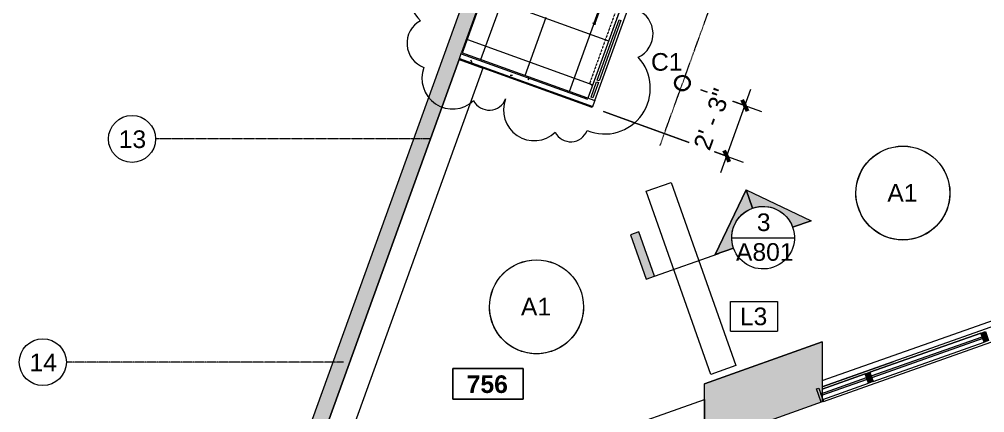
# Model space of a CAD drawing. Header units: inches. Extents: x -2332 to 1043, y -456 to 2193.
# Drawn here: x -2331.7 to -1839.1, y 104.2 to 305.1 of the extents above; entities that cross this region are included whole.
import ezdxf

# ---------------------------------------------------------------- set-up
doc = ezdxf.new("R2010")
doc.units = ezdxf.units.IN
doc.header["$MEASUREMENT"] = 0
for name, pattern in [('Center 1_4_', [0.53125, 0.25, -0.09375, 0.09375, -0.09375]), ('Dash 1_16_', [0.125, 0.0625, -0.0625]), ('Grid Line 1_2_', [0.875, 0.5, -0.125, 0.125, -0.125])]:
    doc.linetypes.add(name, pattern=pattern)
for name, color, linetype, lineweight in [('5033_00_7th-9th Floors_Updated_dwg', 8, 'Continuous', 9), ('A-ANNO-DIMS', 211, 'Continuous', 9), ('A-ANNO-DIMS-96', 211, 'Continuous', 9), ('A-ANNO-KEYN', 231, 'Continuous', 9), ('A-AREA-IDEN', 2, 'Continuous', 9), ('A-CLNG', 13, 'Continuous', 13), ('A-CLNG-PATT', 13, 'Continuous', 13), ('A-COLS', 52, 'Continuous', 13), ('A-DETL-CNTR', 5, 'Center 1_4_', 9), ('A-DETL-GENF', 92, 'Continuous', 9), ('A-DOOR', 31, 'Continuous', 13), ('A-GLAZ-CURT', 52, 'Continuous', 13), ('A-GLAZ-CWMG', 51, 'Continuous', 13), ('A-Shell', 7, 'Continuous', 9), ('A-WALL', 113, 'Continuous', 13), ('A-WALL-PATT', 111, 'Continuous', 13), ('COLUMN', 7, 'Continuous', 9), ('E-LITE-EQPM', 33, 'Continuous', 9), ('E-LITE-EQPM-IDEN', 33, 'Continuous', 9), ('G-ANNO-REVC', 71, 'Continuous', 9), ('G-ANNO-SYMB', 111, 'Continuous', 9), ('GLAZ EXIST2', 7, 'Continuous', 9), ('I-WALL', 2, 'Continuous', 13), ('Q-CASE', 31, 'Continuous', 9), ('S-GRID', 1, 'Continuous', 9), ('S-GRID-IDEN', 1, 'Continuous', 9)]:
    doc.layers.add(name, color=color, linetype=linetype, lineweight=lineweight)
doc.styles.add('Arial', font='arial.ttf', dxfattribs={"height": 9})
doc.styles.add('Swis721 Lt BT_2', font='swissl.ttf', dxfattribs={"height": 9})
doc.styles.add('Swis721 Lt BT_B', font='', dxfattribs={"height": 9})
doc.styles.get('Swis721 Lt BT_B').set_extended_font_data('Swis721 Lt BT', bold=True)
doc.dimstyles.new('OTJ_-_3_32__Linear_-1__precision', dxfattribs={"dimscale": 12, "dimtxt": 9.497835, "dimasz": 0.375, "dimexe": 0.75, "dimexo": 0.5, "dimgap": 0.5, "dimtad": 1, "dimdec": 0, "dimzin": 3, "dimdsep": 46, "dimlunit": 4, "dimtxsty": 'Swis721 Lt BT_2', "dimblk1": 'OBLIQUE', "dimblk2": 'OBLIQUE', "dimsah": 1, "dimcen": 0.09, "dimdle": 0.75, "dimazin": 0, "dimtfac": 1, "dimtdec": 4, "dimtix": 1, "dimtmove": 0, "dimatfit": 3, "dimfxl": 1, "dimtvp": 1, "dimtfill": 1, "dimfrac": 2, "dimtolj": 1, "dimtzin": 0, "dimarcsym": 2})
pattern_1 = [(0, (0, 0), (30.72, 7.68), [1.267, -21.773, 1.267, -21.773, -122.88]), (0, (0, 0), (30.72, 7.68), [-46.08, 1.267, -44.813, 1.267, -21.773, -53.76]), (0, (0, 0), (30.72, 7.68), [-115.2, 1.267, -14.093, 1.267, -37.133]), (120, (11.52, 3.84), (-22.011075, 22.7643), [1.267, -21.773, 1.267, -21.773, -122.88]), (120, (11.52, 3.84), (-22.011075, 22.7643), [-46.08, 1.267, -44.813, 1.267, -21.773, -53.76]), (120, (11.52, 3.84), (-22.011075, 22.7643), [-115.2, 1.267, -14.093, 1.267, -37.133]), (240, (15.36, 19.2), (-8.708925, -30.4443), [1.267, -21.773, 1.267, -21.773, -122.88]), (240, (15.36, 19.2), (-8.708925, -30.4443), [-46.08, 1.267, -44.813, 1.267, -21.773, -53.76]), (240, (15.36, 19.2), (-8.708925, -30.4443), [-115.2, 1.267, -14.093, 1.267, -37.133])]

# ---------------------------------------------------------------- blocks, each defined once
blk = doc.blocks.new('5033_00_7th-9th Floors_Updated_dwg-8585573-7TH FLOOR REFLECTED CEILING PLAN')
at = {"layer": 'A-Shell'}
h = blk.add_hatch(color=256, dxfattribs=at)
h.paths.add_polyline_path([(-2160.58, -154.84), (-1982.09, -91.59), (-1982.09, -91.52), (-2160.7, -154.8)], flags=0)
h.paths.add_polyline_path([(-2185.08, -146.11), (-2203.04, -139.22), (-2203.2, -139.65), (-2185.72, -145.88)], flags=0)
h.paths.add_polyline_path([(-2105.55, 107.92), (-2077.03, 187), (-2068.64, 210.29), (-2069.06, 210.44), (-2106.02, 108.09)], flags=0)
h.paths.add_polyline_path([(-2067.37, 213.82), (-2030.37, 316.54), (-2030.71, 316.66), (-2067.79, 213.97)], flags=0)
h.paths.add_polyline_path([(-2029.1, 320.06), (-1992.21, 422.47), (-1992.47, 422.56), (-2029.43, 320.18)], flags=0)
h.paths.add_polyline_path([(-1991.06, 426.04), (-1935.69, 579.4), (-1935.82, 579.44), (-1991.2, 426.09)], flags=0)
h.paths.add_polyline_path([(-1934.42, 582.92), (-1892.13, 700.46), (-1934.55, 582.97)], flags=0)
at = {"layer": 'COLUMN'}
for p, q in [((-1922.03, -39.68), (-1982.06, -61.07)), ((-1982.06, -61.07), (-1922.03, -39.68))]:
    blk.add_line(p, q, dxfattribs=at)
at = {"layer": 'GLAZ EXIST2'}
for p, q in [((-1922.03, -59.38), (-1634.06, 41.89)), ((-1922.03, -62.56), (-1885.41, -49.68)), ((-1919.79, -61.86), (-1919.82, -61.77))]:
    blk.add_line(p, q, dxfattribs=at)
blk = doc.blocks.new('Columns 1 - Columns 1-7118049-7TH FLOOR REFLECTED CEILING PLAN')
at = {"layer": 'A-COLS', "lineweight": 9}
h = blk.add_hatch(color=7, dxfattribs=at)
h.paths.add_polyline_path([(862, -405.11), (861.98, -372.97), (801.98, -351.58), (801.98, -383.71), (861.95, -405.09)], flags=0)
h.paths.add_polyline_path([(992.59, -377), (1004.95, -376.98), (1004.95, -365), (986.95, -365), (986.95, -377), (991.45, -377)], flags=0)
h.paths.add_polyline_path([(514, -281.76), (514, -249.63), (453.98, -228.24), (453.98, -260.37), (513.95, -281.74)], flags=0)
h.paths.add_polyline_path([(166, -158.41), (166, -126.28), (105.98, -104.89), (105.98, -137.02), (165.95, -158.39)], flags=0)
h.paths.add_polyline_path([(-182, -35.06), (-182, -2.93), (-242.02, 18.46), (-242.02, -13.67), (-182.05, -35.04)], flags=0)
h.paths.add_polyline_path([(-1982.09, 88.27), (-1922.03, 109.69), (-1922.03, 140.32), (-1982.09, 118.92), (-1982.06, 97), (-1976.88, 98.83), (-1974.21, 91.29), (-1982.09, 88.5), (-1982.09, 88.41)], flags=0)
h.paths.add_polyline_path([(-530, 88.28), (-530, 120.42), (-590.02, 141.81), (-590.02, 109.68), (-530.05, 88.3)], flags=0)
h.paths.add_polyline_path([(829.27, 109), (843.95, 109.02), (843.91, 133), (819.95, 133), (819.95, 109), (828.45, 109)], flags=0)
h.paths.add_polyline_path([(991.45, 115), (1004.95, 115.02), (1004.95, 127), (986.95, 127), (986.95, 115), (990.95, 115)], flags=0)
h.paths.add_polyline_path([(-1634.06, 211.7), (-1574.03, 233.05), (-1574.03, 264.36), (-1634.06, 242.96), (-1634.06, 211.72)], flags=0)
h.paths.add_polyline_path([(-878.47, 211.8), (-878.47, 243.93), (-938.5, 265.32), (-938.5, 233.19), (-878.52, 211.82)], flags=0)
h.paths.add_polyline_path([(483.3, 232), (495.95, 232), (495.95, 256), (472.03, 256), (472.03, 232), (482.96, 232)], flags=0)
h.paths.add_polyline_path([(-1286.05, 334.98), (-1268.05, 341.39), (-1268.05, 345.6), (-1256.05, 349.87), (-1244.05, 345.6), (-1244.05, 341.38), (-1226.05, 335.02), (-1226.06, 367), (-1256.05, 377.69), (-1286.05, 367), (-1286.05, 335.02)], flags=0)
h.paths.add_polyline_path([(-2021.16, 351.64), (-2013.01, 374.21), (-2035.58, 382.36), (-2043.73, 359.79), (-2023.91, 352.63)], flags=0)
h.paths.add_polyline_path([(-208.32, 478), (-200.03, 478), (-200.03, 502), (-219.79, 502), (-224.03, 490.27), (-224.03, 478), (-210.67, 478)], flags=0)
h.paths.add_polyline_path([(-224.03, 501.32), (-223.78, 502), (-224.03, 502)], flags=0)
h.paths.add_polyline_path([(-559.03, 601), (-548.03, 601), (-548.03, 625), (-569.15, 625), (-572.03, 617.05), (-572.03, 601)], flags=0)
h.paths.add_polyline_path([(472.2, 601), (496.2, 601), (496.2, 625), (472.2, 625)], flags=0)
h.paths.add_polyline_path([(831.97, 601.06), (843.95, 601.08), (843.91, 625.06), (819.95, 625.06), (819.95, 601.06), (831.95, 601.06)], flags=0)
h.paths.add_polyline_path([(993.74, 607.06), (1004.95, 607.08), (1004.95, 619.06), (986.95, 619.06), (986.95, 607.06), (991.45, 607.06)], flags=0)
h.paths.add_polyline_path([(-1887.92, 720.64), (-1879.77, 743.21), (-1902.34, 751.36), (-1910.49, 728.79), (-1893.62, 722.69)], flags=0)
h.paths.add_polyline_path([(-903.4, 724), (-896.03, 724), (-896.03, 748), (-920.67, 748), (-920.67, 724), (-910.74, 724)], flags=0)
h.paths.add_polyline_path([(-1610.23, 724), (-1592.03, 724), (-1592.03, 748), (-1616.03, 748), (-1616.03, 724), (-1612.44, 724)], flags=0)
h.paths.add_polyline_path([(-1843.5, 843.64), (-1835.35, 866.21), (-1857.93, 874.36), (-1866.08, 851.79), (-1845.52, 844.36)], flags=0)
h.paths.add_polyline_path([(490.72, 847), (496.2, 847), (496.2, 871), (472.2, 871), (472.2, 847), (477.69, 847)], flags=0)
h.paths.add_polyline_path([(-1612.44, 847), (-1574.05, 847.02), (-1574.06, 871), (-1616.19, 871), (-1616.19, 847)], flags=0)
h.paths.add_polyline_path([(-1243.86, 847.03), (-1243.86, 871), (-1268.03, 871), (-1268.03, 847.03)], flags=0)
h.paths.add_polyline_path([(841.98, 1093), (843.95, 1093.02), (843.91, 1117), (819.95, 1117), (819.95, 1093), (835.45, 1093)], flags=0)
h.paths.add_polyline_path([(495.42, 1093), (495.95, 1093), (495.95, 1117), (471.83, 1117), (471.83, 1093), (495.41, 1093)], flags=0)
h.paths.add_polyline_path([(-1616.3, 1093.21), (-1592.35, 1093.21), (-1592.35, 1117.25), (-1616.3, 1117.25), (-1616.3, 1095.67)], flags=0)
h.paths.add_polyline_path([(-1268.29, 1093.21), (-1244.3, 1093.21), (-1244.3, 1117.25), (-1268.29, 1117.25)], flags=0)
h.paths.add_polyline_path([(991.33, 1099), (1004.95, 1099.02), (1004.95, 1111), (986.95, 1111), (986.95, 1099), (991.2, 1099)], flags=0)
h.paths.add_polyline_path([(-1268.22, 1339.25), (-1244.3, 1339.25), (-1244.3, 1363.25), (-1268.3, 1363.25), (-1268.3, 1339.25)], flags=0)
h.paths.add_polyline_path([(-1616.3, 1339.25), (-1592.3, 1339.25), (-1592.3, 1363.25), (-1616.3, 1363.25), (-1616.3, 1341.67)], flags=0)
h.paths.add_polyline_path([(484, 1462.86), (495.95, 1462.86), (495.95, 1486.86), (471.95, 1486.86), (471.95, 1462.86), (483.85, 1462.86)], flags=0)
h.paths.add_polyline_path([(801.95, 1567), (861.95, 1588.4), (861.95, 1619.14), (850.07, 1619.14), (850, 1619.04), (849.95, 1619.16), (849.95, 1622.86), (801.95, 1605.75), (801.95, 1567.02)], flags=0)
h.paths.add_polyline_path([(-1607.55, 1585.02), (-1592.05, 1585.02), (-1592.05, 1609.02), (-1616.05, 1609.02), (-1616.05, 1585.02)], flags=0)
h.paths.add_polyline_path([(-1256.44, 1585.27), (-1244.3, 1585.27), (-1244.3, 1609.27), (-1268.3, 1609.27), (-1268.3, 1585.27), (-1256.86, 1585.27)], flags=0)
h.paths.add_polyline_path([(-1654.55, 1731.02), (-1654.55, 1776.02), (-1678.05, 1776.02), (-1678.05, 1772.52), (-1658.05, 1772.52), (-1658.05, 1734.52), (-1678.05, 1734.52), (-1678.05, 1731.02), (-1658.05, 1731.02)], flags=0)
h.paths.add_polyline_path([(122.95, 1827.02), (148.95, 1827.02), (148.95, 1853.02), (122.95, 1853.02), (122.95, 1829.42)], flags=0)
h.paths.add_polyline_path([(496.95, 1827.02), (496.95, 1853.02), (470.95, 1853.02), (470.95, 1827.02)], flags=0)
h.paths.add_polyline_path([(-921.05, 1827.02), (-895.05, 1827.02), (-895.05, 1853.02), (-921.05, 1853.02), (-921.05, 1829.42)], flags=0)
h.paths.add_polyline_path([(-572.04, 1827.02), (-547.04, 1827.02), (-547.04, 1853.02), (-573.04, 1853.02), (-573.04, 1827.02)], flags=0)
h.paths.add_polyline_path([(-199.03, 1827.04), (-199.03, 1853.03), (-225.05, 1853.03), (-225.05, 1827.04), (-200.04, 1827.04)], flags=0)
h.paths.add_polyline_path([(-1592.3, 1828.27), (-1592.3, 1852.27), (-1600.05, 1852.27), (-1600.05, 2104.82), (-1574.05, 2104.82), (-1574.05, 2138.82), (-1608.05, 2138.82), (-1608.05, 1852.27), (-1616.3, 1852.27), (-1616.3, 1828.27)], flags=0)
h.paths.add_polyline_path([(-1244.3, 1828.27), (-1244.3, 1852.27), (-1268.3, 1852.27), (-1268.3, 1828.27)], flags=0)
h.paths.add_polyline_path([(-1678.05, 1836.02), (-1620.8, 1836.02), (-1620.8, 1844.02), (-1678.05, 1844.02)], flags=0)
h.paths.add_polyline_path([(831.95, 2100.07), (861.95, 2100.07), (861.95, 2138.82), (801.95, 2138.82), (801.95, 2110.02), (831.95, 2110.02), (831.95, 2104.31)], flags=0)
h.paths.add_polyline_path([(-878.05, 2104.79), (-878.05, 2138.82), (-938.13, 2138.82), (-938.13, 2104.79)], flags=0)
h.paths.add_polyline_path([(-1286.03, 2104.81), (-1225.94, 2104.81), (-1225.94, 2138.82), (-1286.03, 2138.82)], flags=0)
h.paths.add_polyline_path([(454.05, 2104.82), (513.95, 2104.82), (513.95, 2138.82), (454.05, 2138.82)], flags=0)
h.paths.add_polyline_path([(-181.82, 2104.82), (-181.82, 2138.82), (-242.05, 2138.82), (-242.05, 2104.82)], flags=0)
h.paths.add_polyline_path([(-590.05, 2104.82), (-530.05, 2104.82), (-530.05, 2138.82), (-590.05, 2138.82)], flags=0)
h.paths.add_polyline_path([(165.96, 2104.82), (165.96, 2138.82), (105.95, 2138.82), (105.95, 2104.82)], flags=0)
at = {"layer": 'A-COLS', "color": 8, "lineweight": 20}
for p, q in [((-1982.09, 118.92), (-1922.03, 140.32)), ((-1922.03, 140.32), (-1922.03, 109.67)), ((-1982.09, 88.27), (-1982.09, 118.92)), ((-1922.03, 109.67), (-1982.09, 88.27))]:
    blk.add_line(p, q, dxfattribs=at)
blk = doc.blocks.new('System Panel - Glazed-7504737-7TH FLOOR REFLECTED CEILING PLAN')
at = {"layer": 'A-GLAZ-CURT', "lineweight": 9}
blk.add_hatch(color=7, dxfattribs=at).paths.add_polyline_path([(-12.05, -0.5), (12.37, -0.5), (12.37, 0.5), (-11.7, 0.5)], flags=0)
at = {"layer": 'A-GLAZ-CURT', "color": 8, "lineweight": 20}
for p, q in [((-12.38, -0.5), (-12.38, 0.5)), ((-12.38, 0.5), (12.37, 0.5)), ((12.37, 0.5), (12.37, -0.5)), ((12.37, -0.5), (-12.38, -0.5))]:
    blk.add_line(p, q, dxfattribs=at)
blk = doc.blocks.new('System Panel - Glazed-7504742-7TH FLOOR REFLECTED CEILING PLAN')
at = {"layer": 'A-GLAZ-CURT', "lineweight": 9}
blk.add_hatch(color=7, dxfattribs=at).paths.add_polyline_path([(-30.01, -0.5), (30.01, -0.5), (30.01, 0.5), (-30.01, 0.5)], flags=0)
at = {"layer": 'A-GLAZ-CURT', "color": 8, "lineweight": 20}
for p, q in [((-30.01, -0.5), (-30.01, 0.5)), ((-30.01, 0.5), (30.01, 0.5)), ((30.01, 0.5), (30.01, -0.5)), ((30.01, -0.5), (-30.01, -0.5))]:
    blk.add_line(p, q, dxfattribs=at)
blk = doc.blocks.new('Rectangular Mullion - 2_5_ x 5_ rectangular-7344731-7TH FLOOR REFLECTED CEILING PLAN')
at = {"layer": 'A-GLAZ-CWMG', "lineweight": 9}
blk.add_hatch(color=7, dxfattribs=at).paths.add_polyline_path([(-1.25, -0.5), (-1.25, 2.5), (1.25, 2.5), (1.25, -2.5), (-1.25, -2.5)], flags=0)
at = {"layer": 'A-GLAZ-CWMG', "color": 8, "lineweight": 20}
for p, q in [((1.25, 2.5), (-1.25, 2.5)), ((-1.25, 2.5), (-1.25, -2.5)), ((1.25, -2.5), (1.25, 2.5)), ((-1.25, -2.5), (1.25, -2.5))]:
    blk.add_line(p, q, dxfattribs=at)
blk = doc.blocks.new('Rectangular Mullion - 2_5_ x 5_ rectangular-7504713-7TH FLOOR REFLECTED CEILING PLAN')
at = {"layer": 'A-GLAZ-CWMG', "lineweight": 9}
for p, q in [((-1922.03, 116.17), (-1900.01, 123.97)), ((-1921.67, 110.99), (-1898.34, 119.26))]:
    blk.add_line(p, q, dxfattribs=at)
blk = doc.blocks.new('Rectangular Mullion - 2_5_ x 5_ rectangular-7504714-7TH FLOOR REFLECTED CEILING PLAN')
at = {"layer": 'A-GLAZ-CWMG', "lineweight": 9}
for p, q in [((-1897.65, 124.81), (-1841.09, 144.85)), ((-1895.99, 120.09), (-1839.42, 140.14))]:
    blk.add_line(p, q, dxfattribs=at)
blk = doc.blocks.new('System Panel - Glazed-9756434-7TH FLOOR REFLECTED CEILING PLAN')
at = {"layer": 'A-GLAZ-CURT'}
for p, q in [((-4.16, -0.5), (-4.16, 0.5)), ((-4.16, 0.5), (4.16, 0.5)), ((4.16, 0.5), (4.16, -0.5)), ((4.16, -0.5), (-4.16, -0.5))]:
    blk.add_line(p, q, dxfattribs=at)
blk = doc.blocks.new('ROUND LIGHT - Type A_ATL3 Pendant - 48_-7968584-7TH FLOOR REFLECTED CEILING PLAN')
at = {"layer": 'E-LITE-EQPM'}
for centre, radius, start, end in [((-0.02, -0.01), 24, 360, 180), ((0, -0.01), 24, 360, 180), ((0, -0.01), 23.95, 0, 180), ((-0.02, -0.01), 24, 180, 360), ((0, -0.01), 24, 180, 360), ((0, -0.01), 23.95, 180, 360)]:
    blk.add_arc(centre, radius, start, end, dxfattribs=at)
blk = doc.blocks.new('Barn Door - Glass Door - D13 - DEMOUNTABLE SLIDER-40_ x 96_-8564952-7TH FLOOR REFLECTED CEILING PLAN')
at = {"layer": 'A-DETL-GENF'}
for p, q in [((17.91, -11.5), (17.91, -12)), ((17.91, -11.5), (23.91, -11.5)), ((17.91, -12), (23.91, -12)), ((24.62, -11.75), (23.91, -11.04)), ((23.91, -11.04), (23.91, -11.5)), ((24.62, -11.75), (23.91, -12.46)), ((23.91, -12.46), (23.91, -12))]:
    blk.add_line(p, q, dxfattribs=at)
at = {"layer": 'A-DOOR', "linetype": 'Dash 1_16_', "lineweight": 9}
for p, q in [((-18, -1.87), (54, -1.87)), ((-18, -3.62), (-18, -1.87)), ((-18, -3.62), (54, -3.62)), ((54, -3.62), (54, -1.87))]:
    blk.add_line(p, q, dxfattribs=at)
blk = doc.blocks.new('Ceilings 44 - Ceilings 38-8427029-7TH FLOOR REFLECTED CEILING PLAN')
at = {"layer": 'A-CLNG'}
for p, q in [((578.05, 955.99), (578.05, 1055.22)), ((578.05, 1055.22), (591.61, 1055.22)), ((591.61, 1055.22), (591.61, 955.99)), ((591.61, 955.99), (578.05, 955.99))]:
    blk.add_line(p, q, dxfattribs=at)
blk = doc.blocks.new('System Panel - Glazed-8777618-7TH FLOOR REFLECTED CEILING PLAN')
at = {"layer": 'A-GLAZ-CURT'}
for p, q in [((-53.66, -0.5), (-53.66, 0.5)), ((-53.66, 0.5), (-20.97, 0.5)), ((-20.97, 0.5), (-20.97, -0.5)), ((15.03, -0.5), (15.03, 0.5)), ((15.03, 0.5), (53.66, 0.5)), ((53.66, 0.5), (53.66, -0.5)), ((-20.97, -0.5), (-53.66, -0.5)), ((53.66, -0.5), (15.03, -0.5))]:
    blk.add_line(p, q, dxfattribs=at)
blk = doc.blocks.new('Casework 38 - Casework 3-8640463-7TH FLOOR REFLECTED CEILING PLAN')
at = {"layer": 'Q-CASE', "lineweight": 20}
for p, q in [((-2193.54, 45.73), (-2107.3, 284.58)), ((-2107.3, 284.58), (-2095.13, 280.19)), ((-2095.13, 280.19), (-2177.1, 53.18)), ((-2161.81, 47.31), (-1982.09, 110.98)), ((-1982.09, 110.98), (-1982.09, 96.99)), ((-1982.09, 96.99), (-2161.5, 33.42)), ((-2177.1, 53.18), (-2161.81, 47.31)), ((-2161.5, 33.42), (-2193.54, 45.73))]:
    blk.add_line(p, q, dxfattribs=at)
blk = doc.blocks.new('DOWN LIGHT - Type C_L-PENDANT_FOCAL POINT 3_5 CYLINDER-9613399-7TH FLOOR REFLECTED CEILING PLAN')
at = {"layer": 'E-LITE-EQPM'}
for radius in [4, 3.5]:
    blk.add_circle((-0.125, 0), radius, dxfattribs=at)
blk = doc.blocks.new('Room Tag - Number Only-4120135-7TH FLOOR REFLECTED CEILING PLAN')
at = {"layer": 'A-AREA-IDEN'}
for p, q in [((-0.1881, -0.1636), (-0.1881, -0.0018)), ((-0.1881, -0.0018), (0.1869, -0.0018)), ((0.1869, -0.0018), (-0.1881, -0.0018)), ((-0.1881, -0.0018), (-0.1881, -0.1636)), ((0.1869, -0.0018), (0.1869, -0.1636)), ((0.1869, -0.1636), (0.1869, -0.0018)), ((0.1869, -0.1636), (-0.1881, -0.1636)), ((-0.1881, -0.1636), (0.1869, -0.1636))]:
    blk.add_line(p, q, dxfattribs=at)
blk = doc.blocks.new('Keynote Tag - Keynote Number - Boxed-135510-7TH FLOOR REFLECTED CEILING PLAN')
at = {"layer": 'A-ANNO-KEYN'}
for p, q in [((-0.125, -0.0792), (-0.125, 0.0781)), ((-0.125, 0.0781), (0.125, 0.0781)), ((0.125, 0.0781), (0.125, -0.0792)), ((-0.125, -0.0792), (0.125, -0.0792))]:
    blk.add_line(p, q, dxfattribs=at)
blk = doc.blocks.new('Grid - Grid Head - Circle-50561-7TH FLOOR REFLECTED CEILING PLAN')
at = {"layer": 'S-GRID-IDEN'}
blk.add_circle((0, 0), 0.125, dxfattribs=at)
blk = doc.blocks.new('Drafting View - 3_32_ x 3_8_-334918-7TH FLOOR REFLECTED CEILING PLAN')
at = {"layer": 'G-ANNO-SYMB'}
blk.add_hatch(color=256, dxfattribs=at).paths.add_polyline_path([(0, 0.2495), (0, 0), (-0.0469, 0), (-0.0469, 0.2495)], flags=0)
for p, q in [((0, 0.2495), (-0.0469, 0.2495)), ((-0.0469, 0.2495), (-0.0469, 0)), ((0, 0), (0, 0.2495)), ((-0.0469, 0), (0, 0))]:
    blk.add_line(p, q, dxfattribs=at)
blk = doc.blocks.new('Drafting View - Section Head - Filled-1367765-7TH FLOOR REFLECTED CEILING PLAN')
at = {"layer": 'G-ANNO-SYMB'}
h = blk.add_hatch(color=256, dxfattribs=at)
edge = h.paths.add_edge_path(flags=0)
edge.add_line((-0.5202, 0), (-0.25, 0.2702))
edge.add_line((-0.25, 0.2702), (-0.25, 0.1667))
edge.add_arc((-0.25, 0), 0.1667, 90, 180)
edge.add_line((-0.4167, 0), (-0.5202, 0))
h = blk.add_hatch(color=256, dxfattribs=at)
edge = h.paths.add_edge_path(flags=0)
edge.add_line((0.0202, 0), (-0.0833, 0))
edge.add_arc((-0.25, 0), 0.1667, 0, 90)
edge.add_line((-0.25, 0.1667), (-0.25, 0.2702))
edge.add_line((-0.25, 0.2702), (0.0202, 0))
for p, q in [((-0.25, 0.2702), (-0.5202, 0)), ((-0.25, 0.2702), (-0.5202, 0)), ((-0.25, 0.2702), (0.0202, 0)), ((-0.25, 0.1667), (-0.25, 0.2702)), ((0.0202, 0), (-0.25, 0.2702)), ((-0.25, 0.2702), (-0.25, 0.1667)), ((-0.5202, 0), (-0.4167, 0)), ((-0.0833, 0), (0.0202, 0)), ((-0.5202, 0), (-0.4167, 0)), ((-0.4167, 0), (-0.5202, 0)), ((0.0202, 0), (-0.0833, 0)), ((-0.0833, 0), (0.0202, 0))]:
    blk.add_line(p, q, dxfattribs=at)
for start, end in [(0, 180), (360, 180), (90, 180), (0, 90), (180, 360)]:
    blk.add_arc((-0.25, 0), 0.1667, start, end, dxfattribs=at)
blk = doc.blocks.new('DIMBLOCK107-7TH FLOOR REFLECTED CEILING PLAN')
at = {"layer": 'A-ANNO-DIMS-96'}
for p, q in [((-1983.93, 269.16), (-1952.97, 257.98)), ((-1961.44, 261.04), (-1983.93, 269.16)), ((-1973.8, 226.81), (-1958.38, 269.51)), ((-2033.67, 257.99), (-1962.28, 232.22)), ((-1970.74, 235.27), (-2033.67, 257.99))]:
    blk.add_line(p, q, dxfattribs=at)
at = {"layer": 'A-ANNO-DIMS-96', "lineweight": 50}
for p, q in [((-1961.44, 261.04), (-1962.79, 263.92)), ((-1961.44, 261.04), (-1960.09, 258.16)), ((-1970.74, 235.27), (-1972.1, 238.15)), ((-1970.74, 235.27), (-1969.39, 232.39))]:
    blk.add_line(p, q, dxfattribs=at)
at = {"layer": 'A-ANNO-DIMS-96', "color": 0, "insert": (-1987.98, 240.59), "char_height": 9, "width": 34.9159, "attachment_point": 1, "rotation": 70.146, "line_spacing_factor": 1.005062, "style": 'Swis721 Lt BT_2', "bg_fill": 3, "box_fill_scale": 1.25, "bg_fill_color": 256, "bg_fill_true_color": 13158600, "bg_fill_transparency": 0}
blk.add_mtext('2\' - 3"', dxfattribs=at)
blk = doc.blocks.new('_Oblique')
at = {"color": 0, "linetype": 'ByBlock', "lineweight": -2}
blk.add_line((-0.5, -0.5), (0.5, 0.5), dxfattribs=at)
blk = doc.blocks.new('Family - ___-9771844-7TH FLOOR REFLECTED CEILING PLAN')
at = {"layer": 'G-ANNO-REVC'}
for centre, radius, start, end in [((-2110.89, 320.63), 22.91, 70.3499, 225.1411), ((-2021.68, 297.72), 13.36, 295.9115, 67.7218), ((-2120.8, 292.9), 13.09, 118.5396, 250.3499), ((-2033.08, 269.91), 23.38, 247.7218, 42.513), ((-2110.63, 274.92), 15.63, 158.7972, 313.5884), ((-2091.9, 267.65), 8.93, 206.9869, 338.7972), ((-2069, 258.77), 15.63, 158.7972, 313.5884), ((-2050.27, 251.5), 8.93, 206.9869, 338.7972)]:
    blk.add_arc(centre, radius, start, end, dxfattribs=at)

msp = doc.modelspace()

# ---------------------------------------------------------------- hatches: boundary and pattern name
at = {"layer": 'A-CLNG-PATT'}
h = msp.add_hatch(dxfattribs=at)
h.set_pattern_fill('FP_32', color=256, style=0, pattern_type=2)
h.set_pattern_definition([(250.146, (-2062.96, 305.728), (-22.5735, 8.151), []), (160.146, (-2062.96, 305.728), (8.151, 22.5735), [])])
h.paths.add_polyline_path([(-2041.56459, 264.83262), (-2004.60538, 367.18775), (-2014.28239, 370.682), (-2021.1598, 351.63564), (-2043.73326, 359.78665), (-2036.85585, 378.833), (-2068.58783, 390.29104), (-2105.52315, 287.92729), (-2041.77686, 264.90926)], flags=0)
h.paths.add_polyline_path([(-2062.48448, 306.0218), (-2063.03993, 306.22236), (-2047.03509, 350.54629), (-2046.47964, 350.34573), (-2062.46856, 306.06588)], flags=0)
at = {"layer": 'A-WALL-PATT', "lineweight": 9}
msp.add_hatch(color=7, dxfattribs=at).paths.add_polyline_path([(-2193.54384, 45.72633), (-1865.8487, 953.24788), (-1873.37319, 955.96488), (-2201.01398, 48.59384), (-2200.33169, 48.33194)], flags=0)
h = msp.add_hatch(dxfattribs=at)
h.set_pattern_fill('FP_1', color=256, style=0, pattern_type=2)
h.set_pattern_definition(pattern_1)
h.paths.add_polyline_path([(-2039.09882, 260.61977), (-2038.03749, 263.55902), (-2041.56459, 264.83262), (-2042.62592, 261.89336), (-2039.31108, 260.69642)], flags=0)
h.paths.add_polyline_path([(-1924.45777, 578.0199), (-1924.27352, 578.61787), (-1927.80062, 579.89147), (-1928.01289, 579.30362), (-1924.48578, 578.03002)], flags=0)
h = msp.add_hatch(color=7, dxfattribs=at)
h.paths.add_polyline_path([(-1922.03326, 109.67258), (-1921.29502, 109.93412), (-1922.03326, 112.01788), (-1922.03326, 109.69088)], flags=0)
h.paths.add_polyline_path([(-1633.31998, 211.95867), (-1573.29062, 233.22603), (-1574.02886, 235.30979), (-1574.03326, 233.02958), (-1633.321, 211.96155)], flags=0)
h.paths.add_polyline_path([(-1634.05822, 214.04243), (-1634.05822, 219.38868), (-1635.74108, 218.79247), (-1635.36539, 217.73205)], flags=0)
h.paths.add_polyline_path([(-1286.04574, 337.3372), (-1286.04574, 342.68345), (-1287.72859, 342.08724), (-1287.35291, 341.02682)], flags=0)
h = msp.add_hatch(dxfattribs=at)
h.set_pattern_fill('FP_1', color=256, style=0, pattern_type=2)
h.set_pattern_definition(pattern_1)
h.paths.add_polyline_path([(-2042.62592, 261.89336), (-2041.77686, 264.24477), (-2106.2351, 287.51986), (-2107.08416, 285.16846), (-2049.96688, 264.5441)], flags=0)
h = msp.add_hatch(dxfattribs=at)
h.set_pattern_fill('FP_1', color=256, style=0, pattern_type=2)
h.set_pattern_definition(pattern_1)
h.paths.add_polyline_path([(-2041.77686, 264.24477), (-2041.56459, 264.83262), (-2106.02283, 288.10772), (-2106.2351, 287.51986), (-2043.40485, 264.83262)], flags=0)

# ---------------------------------------------------------------- linework, layer by layer
at = {"layer": 'A-CLNG'}
for p, q in [((-2038.03749, 263.55902), (-1924.6798, 577.49271)), ((-2105.54704, 287.93591), (-2068.58783, 390.29104)), ((-2004.60538, 367.18775), (-2041.56459, 264.83262)), ((-1841.08627, 144.84872), (-1897.65477, 124.80748)), ((-1900.01125, 123.97262), (-1922.03326, 116.17061))]:
    msp.add_line(p, q, dxfattribs=at)
at = {"layer": 'A-DETL-CNTR'}
msp.add_line((-2004.69669, 240.74056), (-1886.45818, 568.03806), dxfattribs=at)
at = {"layer": 'A-WALL', "color": 8, "lineweight": 20}
for p, q in [((-2203.73153, 41.06785), (-1873.37319, 955.96488)), ((-2069.06362, 390.46285), (-2106.02283, 288.10772)), ((-2107.29643, 284.58061), (-2193.54384, 45.72633))]:
    msp.add_line(p, q, dxfattribs=at)
at = {"layer": 'A-WALL'}
for p, q in [((-2107.29643, 284.58061), (-2106.02283, 288.10772)), ((-2106.2351, 287.51986), (-2041.77686, 264.24477)), ((-2107.08416, 285.16846), (-2039.09882, 260.61977))]:
    msp.add_line(p, q, dxfattribs=at)
at = {"layer": 'G-ANNO-SYMB'}
for p, q in [((-1968.15771, 193.57885), (-1936.15771, 193.57885)), ((-2007.58868, 173.94062), (-1974.77994, 185.56419))]:
    msp.add_line(p, q, dxfattribs=at)
at = {"layer": 'I-WALL'}
for p, q in [((-2106.02283, 288.10772), (-2038.03749, 263.55902)), ((-2039.31108, 260.03192), (-2107.29643, 284.58061)), ((-2038.03749, 263.55902), (-2039.31108, 260.03192))]:
    msp.add_line(p, q, dxfattribs=at)
at = {"layer": 'I-WALL', "lineweight": 9}
for p, q in [((-1635.74108, 218.79247), (-1922.03326, 117.36413)), ((-1921.29502, 109.93412), (-1633.31998, 211.95867))]:
    msp.add_line(p, q, dxfattribs=at)
at = {"layer": 'I-WALL', "color": 8, "lineweight": 20}
for p, q in [((-1924.92666, 116.33904), (-1923.71611, 116.76792)), ((-1922.50557, 109.50525), (-1924.92666, 116.33904)), ((-1923.71611, 116.76792), (-1921.29502, 109.93412)), ((-1921.29502, 109.93412), (-1922.50557, 109.50525))]:
    msp.add_line(p, q, dxfattribs=at)
at = {"layer": 'S-GRID', "linetype": 'Grid Line 1_2_'}
for p, q in [((-2121.94359, 243.99788), (-2262.19314, 243.99788)), ((-2166.35741, 129.98372), (-2307.71536, 129.98372))]:
    msp.add_line(p, q, dxfattribs=at)

# ---------------------------------------------------------------- block references
at = {"layer": '5033_00_7th-9th Floors_Updated_dwg', "color": 7}
msp.add_blockref('5033_00_7th-9th Floors_Updated_dwg-8585573-7TH FLOOR REFLECTED CEILING PLAN', (0, 180.01878), dxfattribs=at)
at = {"layer": 'A-ANNO-KEYN', "xscale": 95.99999999999994, "yscale": 95.99999999999994, "zscale": 95.99999999999994}
msp.add_blockref('Keynote Tag - Keynote Number - Boxed-135510-7TH FLOOR REFLECTED CEILING PLAN', (-1956.84819, 153.43071), dxfattribs=at)
at = {"layer": 'A-AREA-IDEN', "xscale": 95.99999999999994, "yscale": 95.99999999999994, "zscale": 95.99999999999994}
msp.add_blockref('Room Tag - Number Only-4120135-7TH FLOOR REFLECTED CEILING PLAN', (-2092.49126, 126.85149), dxfattribs=at)
at = {"layer": 'A-CLNG', "rotation": 19.37359312417725}
msp.add_blockref('Ceilings 44 - Ceilings 38-8427029-7TH FLOOR REFLECTED CEILING PLAN', (-2207.06531, -969.8882), dxfattribs=at)
at = {"layer": 'A-COLS', "lineweight": 9}
msp.add_blockref('Columns 1 - Columns 1-7118049-7TH FLOOR REFLECTED CEILING PLAN', (0, 0), dxfattribs=at)
at = {"layer": 'A-DOOR', "rotation": 250.1459571155231}
msp.add_blockref('Barn Door - Glass Door - D13 - DEMOUNTABLE SLIDER-40_ x 96_-8564952-7TH FLOOR REFLECTED CEILING PLAN', (-2019.08016, 321.58038), dxfattribs=at)
at = {"layer": 'A-GLAZ-CURT', "lineweight": 9}
for name, p, rotation in [('System Panel - Glazed-8777618-7TH FLOOR REFLECTED CEILING PLAN', (-2018.0712, 324.37462), 70.14595711552285), ('System Panel - Glazed-9756434-7TH FLOOR REFLECTED CEILING PLAN', (-2038.04798, 269.05076), 70.14595711552285), ('System Panel - Glazed-7504742-7TH FLOOR REFLECTED CEILING PLAN', (-1868.53566, 132.47162), 19.50835117072781), ('System Panel - Glazed-7504737-7TH FLOOR REFLECTED CEILING PLAN', (-1910.84098, 117.48358), 19.50835117072781)]:
    msp.add_blockref(name, p, dxfattribs=dict(at, rotation=rotation))
at = {"layer": 'A-GLAZ-CWMG', "lineweight": 9}
for name in ['Rectangular Mullion - 2_5_ x 5_ rectangular-7504714-7TH FLOOR REFLECTED CEILING PLAN', 'Rectangular Mullion - 2_5_ x 5_ rectangular-7504713-7TH FLOOR REFLECTED CEILING PLAN']:
    msp.add_blockref(name, (0, 0), dxfattribs=at)
at = {"layer": 'A-GLAZ-CWMG', "lineweight": 9, "extrusion": (0, 0, -1), "rotation": 160.4916488292722}
for p in [(1839.07317, 142.90967), (1897.99815, 122.03357)]:
    msp.add_blockref('Rectangular Mullion - 2_5_ x 5_ rectangular-7344731-7TH FLOOR REFLECTED CEILING PLAN', p, dxfattribs=at)
at = {"layer": 'E-LITE-EQPM', "rotation": 340.1459571155228}
msp.add_blockref('DOWN LIGHT - Type C_L-PENDANT_FOCAL POINT 3_5 CYLINDER-9613399-7TH FLOOR REFLECTED CEILING PLAN', (-1993.22222, 272.51803), dxfattribs=at)
at = {"layer": 'E-LITE-EQPM', "extrusion": (0, 0, -1), "rotation": 180}
for p in [(1880.80411, 216.36238), (2067.78193, 158.24509)]:
    msp.add_blockref('ROUND LIGHT - Type A_ATL3 Pendant - 48_-7968584-7TH FLOOR REFLECTED CEILING PLAN', p, dxfattribs=at)
at = {"layer": 'G-ANNO-SYMB', "extrusion": (0, 0, -1), "xscale": 95.99999999999994, "yscale": 95.99999999999994, "zscale": 95.99999999999994, "rotation": 340.4916488292723}
msp.add_blockref('Drafting View - Section Head - Filled-1367765-7TH FLOOR REFLECTED CEILING PLAN', (1974.77994, 185.56419), dxfattribs=at)
at = {"layer": 'G-ANNO-SYMB', "xscale": 95.99999999999993, "yscale": 95.99999999999993, "zscale": 95.99999999999993, "rotation": 19.50835117072791}
msp.add_blockref('Drafting View - 3_32_ x 3_8_-334918-7TH FLOOR REFLECTED CEILING PLAN', (-2007.58868, 173.94062), dxfattribs=at)
at = {"layer": 'Q-CASE'}
msp.add_blockref('Casework 38 - Casework 3-8640463-7TH FLOOR REFLECTED CEILING PLAN', (0, 0), dxfattribs=at)
at = {"layer": 'S-GRID-IDEN', "xscale": 95.99999999999994, "yscale": 95.99999999999994, "zscale": 95.99999999999994}
for p, rotation in [((-2274.19314, 243.99788), 89.99999999999984), ((-2319.71536, 129.98372), 89.99999999999982)]:
    msp.add_blockref('Grid - Grid Head - Circle-50561-7TH FLOOR REFLECTED CEILING PLAN', p, dxfattribs=dict(at, rotation=rotation))

# ---------------------------------------------------------------- texts
at = {"layer": 'A-ANNO-KEYN', "insert": (-1964.00006, 157.88258), "char_height": 9, "width": 16.968, "attachment_point": 1, "style": 'Arial'}
msp.add_mtext('L3', dxfattribs=at)
at = {"layer": 'A-AREA-IDEN', "insert": (-2103.38706, 123.2493), "char_height": 9, "width": 25.452, "attachment_point": 1, "style": 'Swis721 Lt BT_B'}
msp.add_mtext('756', dxfattribs=at)
at = {"layer": 'E-LITE-EQPM-IDEN', "char_height": 9, "attachment_point": 1, "style": 'Arial'}
for s, insert, width in [('C1', (-2009.36272, 287.86934), 19.695), ('A1', (-1888.75543, 220.96691), 18.786), ('A1', (-2075.73325, 162.84961), 18.786)]:
    msp.add_mtext(s, dxfattribs=dict(at, insert=insert, width=width))
at = {"layer": 'G-ANNO-SYMB', "char_height": 9, "attachment_point": 1, "style": 'Swis721 Lt BT_2'}
for s, insert, width in [('3', (-1955.3464, 205.95458), 8.181), ('A801', (-1965.98577, 190.76962), 33.936)]:
    msp.add_mtext(s, dxfattribs=dict(at, insert=insert, width=width))
at = {"layer": 'S-GRID-IDEN', "char_height": 9, "width": 16.362, "attachment_point": 1, "style": 'Swis721 Lt BT_2'}
for s, insert in [('13', (-2280.97439, 248.37791)), ('14', (-2326.49661, 134.36375))]:
    msp.add_mtext(s, dxfattribs=dict(at, insert=insert))

# ---------------------------------------------------------------- next in the draw order: dimensions: what is measured, and where the dimension line sits
at = {"layer": 'A-ANNO-DIMS'}
dim = msp.add_linear_dim(base=(-1961.43836, 261.04126), p1=(-2039.31108, 260.03192), p2=(-1989.57755, 271.20198), angle=70.1459571, dimstyle='OTJ_-_3_32__Linear_-1__precision', override={"dimpost": '<>', "dimfxl": 50.972488}, dxfattribs=at)
dim.commit()
dim.dimension.update_dxf_attribs({"geometry": 'DIMBLOCK107-7TH FLOOR REFLECTED CEILING PLAN', "text_midpoint": (-1976.08439, 251.76564)})

# ---------------------------------------------------------------- next in the draw order: block references
at = {"layer": 'G-ANNO-REVC'}
msp.add_blockref('Family - ___-9771844-7TH FLOOR REFLECTED CEILING PLAN', (0, 0), dxfattribs=at)

doc.saveas('drawing.dxf')
